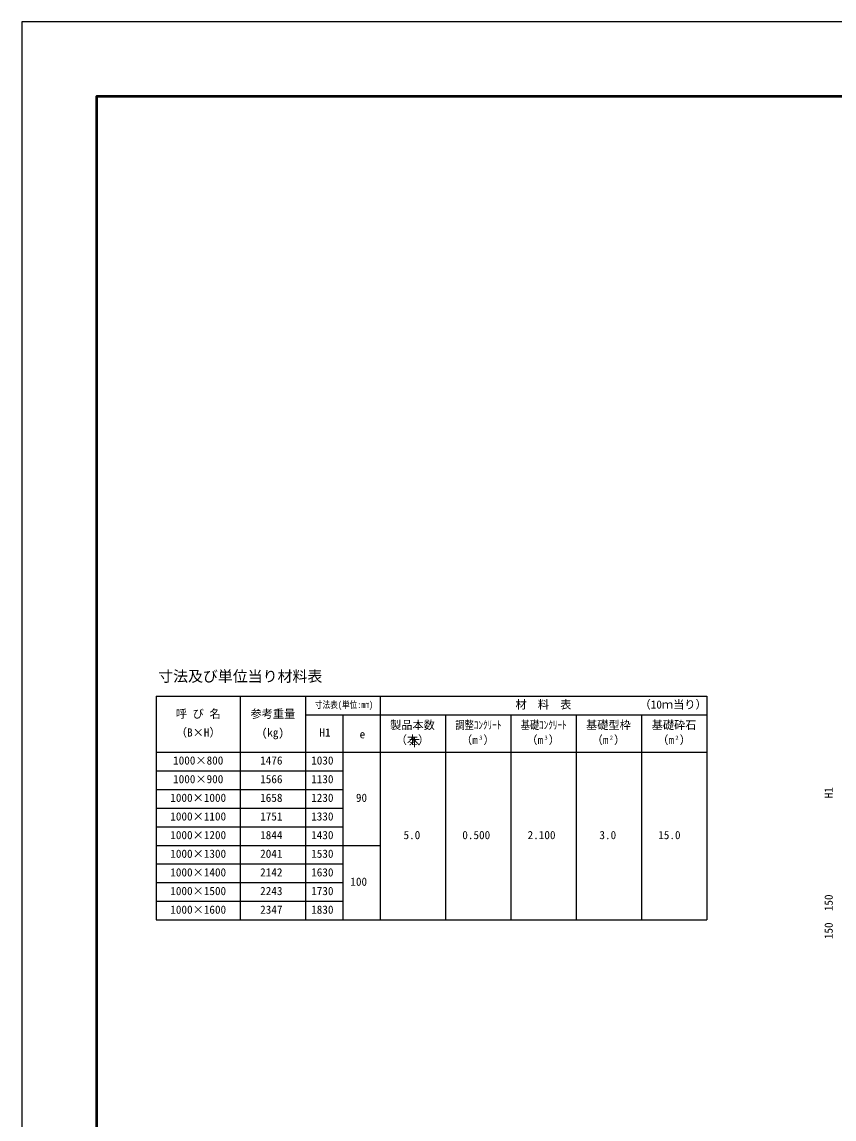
# Model space of a CAD drawing. Units: millimetres, scale not verified. Extents: x -16800 to 16800, y -5940 to 5940.
# Drawn here: x -16800 to -12448, y 56 to 5940 of the extents above; entities that cross this region are included whole.
import ezdxf
from ezdxf.enums import TextEntityAlignment as Align

# ---------------------------------------------------------------- set-up
doc = ezdxf.new("R2010")
doc.units = ezdxf.units.MM
doc.header["$LTSCALE"] = 20
for name, color, linetype, lineweight in [('0-0_DIM', 7, 'Continuous', 25), ('0-1_Defpoints', 5, 'Continuous', 25), ('0-3_HYO', 3, 'Continuous', 25), ('0-4_HYO2', 4, 'Continuous', 25), ('0-6_TXT', 7, 'Continuous', 25), ('0-7_WAKU', 3, 'Continuous', 25)]:
    doc.layers.add(name, color=color, linetype=linetype, lineweight=lineweight)
doc.styles.add('ＭＳ ゴシック', font='')
doc.styles.get('ＭＳ ゴシック').set_extended_font_data('MS Gothic')

msp = doc.modelspace()

# ---------------------------------------------------------------- linework, layer by layer
at = {"layer": '0-1_Defpoints'}
msp.add_lwpolyline([(-16800, -5940), (0, -5940), (0, 5940), (-16800, 5940)], close=True, dxfattribs=at)
at = {"layer": '0-3_HYO'}
for p, q in [((-16080.02, 2324.32), (-16080.02, 1124.31)), ((-16080.02, 2324.31), (-13130.02, 2324.31)), ((-15630.02, 2324.32), (-15630.02, 1124.31)), ((-15280.02, 2324.32), (-15280.02, 1124.31)), ((-14880.02, 2324.32), (-14880.02, 1124.31)), ((-13130.02, 2324.32), (-13130.02, 1124.31)), ((-15280.02, 2224.32), (-13130.02, 2224.32)), ((-15080.02, 2224.32), (-15080.02, 1124.31)), ((-14530.02, 2224.32), (-14530.02, 1124.31)), ((-14180.02, 2224.32), (-14180.02, 1124.31)), ((-13830.02, 2224.32), (-13830.02, 1124.31)), ((-13480.02, 2224.32), (-13480.02, 1124.31)), ((-16080.02, 2024.32), (-13130.02, 2024.32)), ((-16080.02, 1124.31), (-13130.02, 1124.31))]:
    msp.add_line(p, q, dxfattribs=at)
at = {"layer": '0-4_HYO2'}
for p, q in [((-16080.02, 1924.32), (-15080.02, 1924.32)), ((-16080.02, 1824.32), (-15080.02, 1824.32)), ((-16080.02, 1724.32), (-15080.02, 1724.32)), ((-16080.02, 1624.32), (-15080.02, 1624.32)), ((-16080.02, 1524.32), (-14880.02, 1524.32)), ((-16080.02, 1424.32), (-15080.02, 1424.32)), ((-16080.02, 1324.32), (-15080.02, 1324.32)), ((-16080.02, 1224.32), (-15080.02, 1224.32))]:
    msp.add_line(p, q, dxfattribs=at)
at = {"layer": '0-7_WAKU', "lineweight": 50}
msp.add_lwpolyline([(-16400, -5540), (-400, -5540), (-400, 5540), (-16400, 5540)], close=True, dxfattribs=at)

# ---------------------------------------------------------------- texts
at = {"layer": '0-0_DIM', "style": 'ＭＳ ゴシック'}
for s, p in [('H1', (-12441.31, 1776.22)), ('150', (-12441.31, 1171.22)), ('150', (-12441.31, 1021.22))]:
    msp.add_text(s, height=43.99, rotation=90, dxfattribs=at).set_placement(p, align=Align.BOTTOM_LEFT)
at = {"layer": '0-6_TXT', "style": 'ＭＳ ゴシック'}
for s, height, p in [('寸法及び単位当り材料表', 58.65, (-16070.02, 2384.32)), ('材  料  表', 43.99, (-14155.02, 2244.32)), ('（', 43.99, (-13490.02, 2244.32)), ('1', 43.99, (-13430.02, 2244.32)), ('0', 43.99, (-13400.02, 2244.32)), ('当', 43.99, (-13310.02, 2244.32)), ('り', 43.99, (-13250.02, 2244.32)), ('）', 43.99, (-13190.02, 2244.32)), ('呼 び 名', 43.99, (-15975.02, 2194.32)), ('参考重量', 43.99, (-15575.02, 2194.32)), ('ｍ', 43.99, (-13370.02, 2244.32)), ('製品本数', 43.99, (-14826.82, 2134.32)), ('基礎型枠', 43.99, (-13776.82, 2134.32)), ('基礎砕石', 43.99, (-13425.02, 2134.32)), ('（B×H）', 43.99, (-15975.02, 2094.32)), ('(kg)', 43.99, (-15515.02, 2094.32)), ('H1', 43.99, (-15205.53, 2094.01)), ('e', 43.99, (-14990.53, 2085.18)), ('（本）', 43.99, (-14796.82, 2054.32)), ('（m ）', 43.99, (-14446.82, 2054.32)), ('（m ）', 43.99, (-14096.82, 2054.32)), ('（m ）', 43.99, (-13746.82, 2054.32)), ('（m ）', 43.99, (-13395.02, 2054.32)), ('本', 43.99, (-14726.04, 2042.18)), ('3', 21.99, (-14349.34, 2084.32)), ('3', 21.99, (-13999.34, 2084.32)), ('2', 21.99, (-13649.34, 2084.32)), ('2', 21.99, (-13297.54, 2084.32)), ('1000×800', 43.99, (-15990.02, 1944.32)), ('1476', 43.99, (-15523.36, 1944.32)), ('1030', 43.99, (-15250.02, 1944.32)), ('1000×900', 43.99, (-15990.02, 1844.32)), ('1566', 43.99, (-15523.36, 1844.32)), ('1130', 43.99, (-15250.02, 1844.32)), ('1000×1000', 43.99, (-16005.02, 1744.32)), ('1658', 43.99, (-15523.36, 1744.32)), ('1230', 43.99, (-15250.02, 1744.32)), (' 90', 43.99, (-15040.02, 1744.32)), ('1000×1100', 43.99, (-16005.02, 1644.32)), ('1751', 43.99, (-15523.36, 1644.32)), ('1330', 43.99, (-15250.02, 1644.32)), ('1000×1200', 43.99, (-16005.02, 1544.32)), ('1844', 43.99, (-15523.36, 1544.32)), ('1430', 43.99, (-15250.02, 1544.32)), ('5.0', 43.99, (-14755.02, 1544.32)), ('0.500', 43.99, (-14440.02, 1544.32)), ('2.100', 43.99, (-14090.02, 1544.32)), ('3.0', 43.99, (-13705.02, 1544.32)), ('15.0', 43.99, (-13390.02, 1544.32)), ('1000×1300', 43.99, (-16005.02, 1444.32)), ('2041', 43.99, (-15523.36, 1444.32)), ('1530', 43.99, (-15250.02, 1444.32)), ('1000×1400', 43.99, (-16005.02, 1344.32)), ('2142', 43.99, (-15523.36, 1344.32)), ('1630', 43.99, (-15250.02, 1344.32)), ('1000×1500', 43.99, (-16005.02, 1244.32)), ('2243', 43.99, (-15523.36, 1244.32)), ('1730', 43.99, (-15250.02, 1244.32)), ('100', 43.99, (-15040.02, 1294.32)), ('1000×1600', 43.99, (-16005.02, 1144.32)), ('2347', 43.99, (-15523.36, 1144.32)), ('1830', 43.99, (-15250.02, 1144.32))]:
    msp.add_text(s, height=height, dxfattribs=at).set_placement(p, align=Align.BOTTOM_LEFT)
at = {"layer": '0-6_TXT', "style": 'ＭＳ ゴシック', "width": 0.8}
for s, height, p in [('寸法表(単位:㎜)', 36.66, (-15230.02, 2249.32)), ('調整ｺﾝｸﾘｰﾄ', 43.99, (-14476.82, 2134.32)), ('基礎ｺﾝｸﾘｰﾄ', 43.99, (-14126.82, 2134.32))]:
    msp.add_text(s, height=height, dxfattribs=at).set_placement(p, align=Align.BOTTOM_LEFT)

doc.saveas('drawing.dxf')
